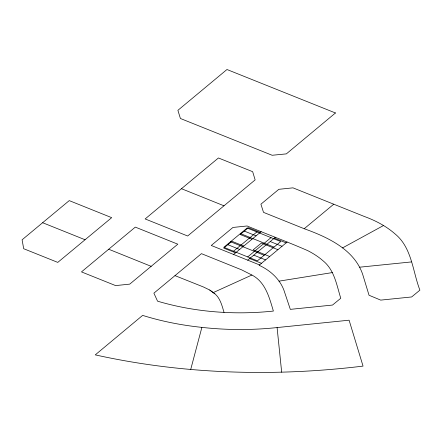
<?xml version="1.0" encoding="UTF-8"?>
<svg xmlns="http://www.w3.org/2000/svg" width="442" height="442" viewBox="0 0 442 442"><rect width="100%" height="100%" fill="white"/><g stroke="black" fill="none" stroke-linecap="round" stroke-linejoin="round"><path stroke-width="0.66" d="M190.723 369.407L201.883 327.378C226.834 330.174 252.128 330.224 277.095 327.566L349.097 320.196L363.042 366.109C273.974 376.943 182.982 374.297 95.262 354.876L142.644 315.384C161.894 321.433 181.828 325.279 201.883 327.378M42.631 222.713L22.1 239.802L23.686 248.719L57.775 262.393L111.688 217.657L69.239 200.613L42.631 222.713L85.057 239.741M108.699 249.238L81.477 271.902L115.611 285.598L129.738 284.129L177.811 244.188L135.307 227.116L108.699 249.238L151.164 266.338M181.474 188.701L145.147 218.945L187.651 236L255.139 179.9L252.658 171.684L218.431 157.976L181.474 188.701L223.978 205.801M304.212 228.724C327.312 237.045 354.291 249.332 362.716 274.493L369.037 295.256L380.706 300.112L411.629 296.958L419.9 290.162C412.635 271.311 411.961 247.719 395.12 233.978C386.17 226.083 375.413 220.53 364.263 216.447L292.974 187.844L278.841 189.314L260.913 204.193L263.515 212.364L304.212 228.724L333.749 204.204M233.553 251.216L256.863 231.934M233.575 254.465L261.167 231.636M247.702 256.918L271.007 237.636M247.719 260.161L275.322 237.326M287.118 242.067L259.106 265.283C270.029 270.211 279.709 278.88 283.946 290.278L290.328 309.361L332.511 305.057L340.765 298.273C336.666 285.145 334.472 269.974 323.036 260.786C318.422 256.714 313.196 253.437 307.731 250.636C287.748 241.873 267.244 234.343 247.089 225.978L232.945 227.453L211.254 245.47L259.537 264.924M342.533 247.912L383.49 225.53M174.988 275.631L203.408 286.969L209.729 290.035L213.226 292.593L251.89 275.034C265.427 281.946 269.421 297.731 273.377 311.074C234.63 315.129 194.988 312.229 157.567 301.184L153.888 293.168L201.436 253.653L241.581 269.835L251.89 275.034M278.985 281.151L332.367 272.581M359.628 267.195L411.38 261.935M260.194 232.437L248.41 227.685L240.183 234.492L251.973 239.244M274.344 238.133L286.129 242.885M244.293 231.089L256.084 235.84M270.228 241.536L282.018 246.288M240.42 233.575L274.012 247.111M277.902 249.691L261.404 243.039L253.178 249.846L269.675 256.493M243.746 246.045L231.956 241.299L223.729 248.106L235.52 252.852M230.547 241.741L264.145 255.277M227.845 244.702L239.63 249.448M253.78 255.15L265.565 259.896M249.664 258.553L261.454 263.299M213.226 292.593C219.972 296.936 221.867 305.184 224.017 312.367M209.729 290.035L214.873 293.775M277.095 327.566L281.67 372.175M335.456 112.97L286.344 153.882L272.156 155.264L180.413 118.495L177.894 110.329L226.967 69.51L335.456 112.97M247.133 228.017L223.829 247.299L257.426 260.835L280.731 241.553L247.133 228.017"/></g></svg>
